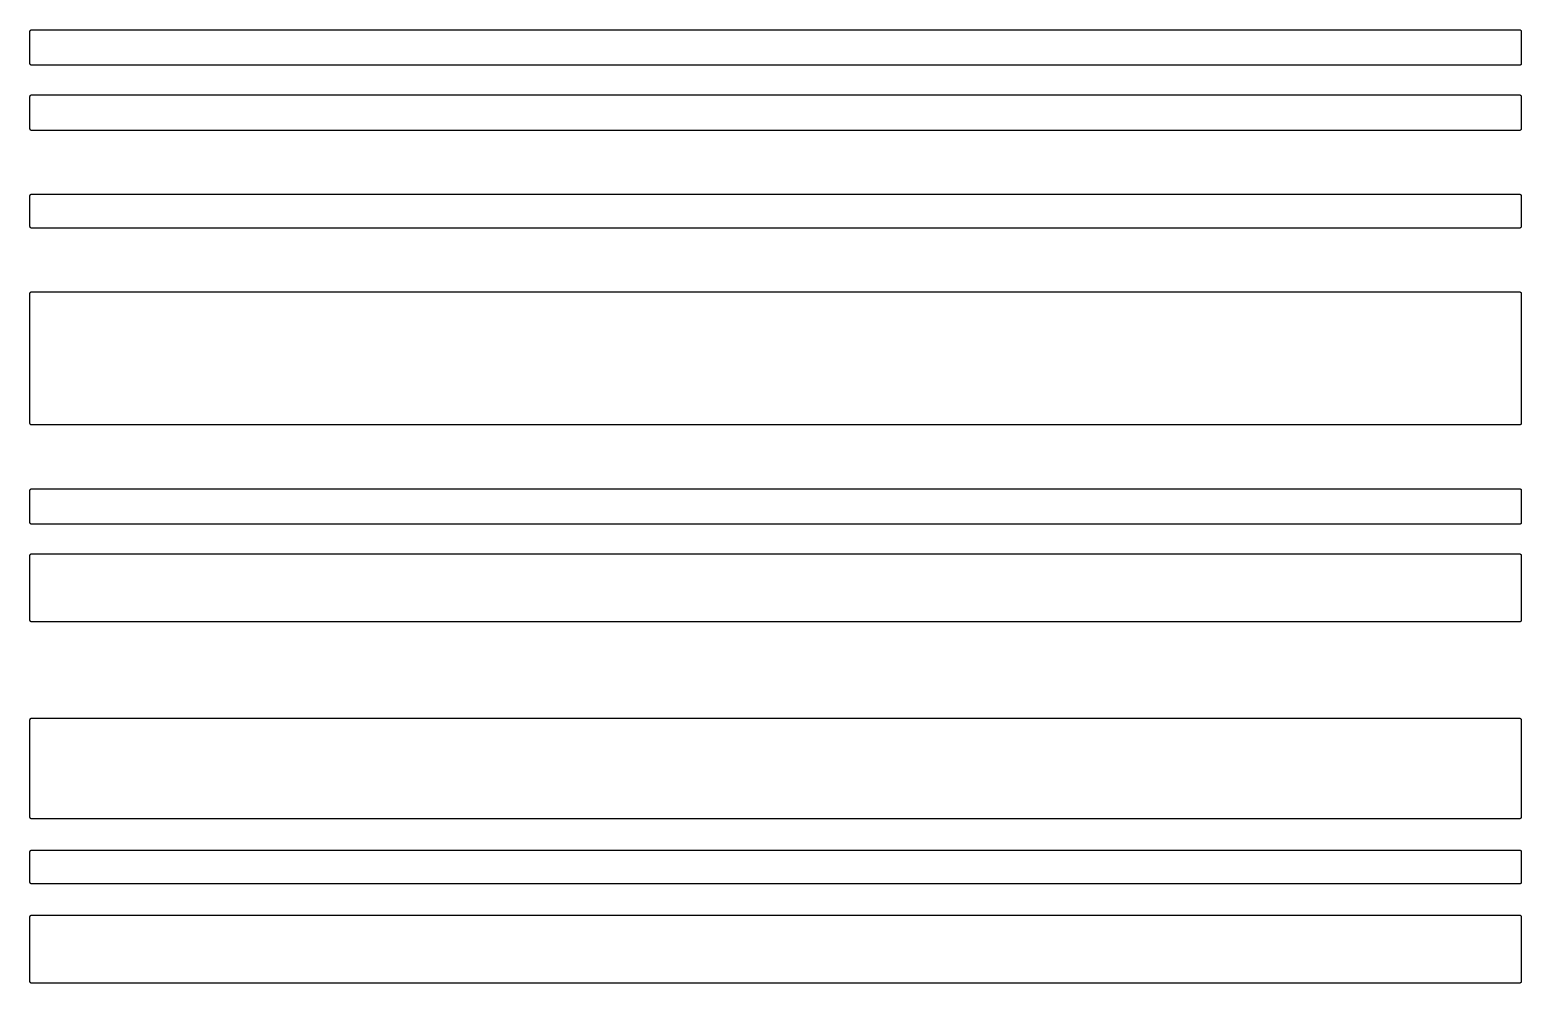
# Model space of a CAD drawing. Extents: x 91.3 to 189.8, y -113.5 to -60.4.
# Drawn here: x 116.11 to 121.29, y -91.93 to -88.62 of the extents above; entities that cross this region are included whole.
import ezdxf

# ---------------------------------------------------------------- set-up
doc = ezdxf.new("R2010")
doc.units = 0
doc.header["$MEASUREMENT"] = 0
doc.layers.add('BLACK', color=7, linetype='CONTINUOUS')

msp = doc.modelspace()

# ---------------------------------------------------------------- linework, layer by layer
at = {"layer": 'Black'}
for p, q in [((116.111, -88.6251), (116.112, -88.6247)), ((116.111, -88.738), (116.111, -88.6251)), ((116.112, -88.6223), (116.113, -88.6219)), ((116.112, -88.6226), (116.112, -88.6223)), ((116.112, -88.623), (116.112, -88.6226)), ((116.112, -88.6234), (116.112, -88.623)), ((116.112, -88.6238), (116.112, -88.6234)), ((116.112, -88.6242), (116.112, -88.6238)), ((116.112, -88.6247), (116.112, -88.6242)), ((116.113, -88.6213), (116.114, -88.6211)), ((116.113, -88.6216), (116.113, -88.6213)), ((116.113, -88.6219), (116.113, -88.6216)), ((116.114, -88.6206), (116.115, -88.6204)), ((116.114, -88.6208), (116.114, -88.6206)), ((116.114, -88.6211), (116.114, -88.6208)), ((116.115, -88.6203), (116.116, -88.6202)), ((116.115, -88.6204), (116.115, -88.6203)), ((116.116, -88.6202), (116.116, -88.6201)), ((116.116, -88.6201), (121.281, -88.6201)), ((116.116, -88.6202), (116.116, -88.6202)), ((121.281, -88.6201), (121.282, -88.6202)), ((121.282, -88.6202), (121.282, -88.6202)), ((121.282, -88.6202), (121.282, -88.6203)), ((121.282, -88.6203), (121.283, -88.6204)), ((121.283, -88.6204), (121.283, -88.6206)), ((121.283, -88.6206), (121.284, -88.6208)), ((121.284, -88.6208), (121.284, -88.6211)), ((121.284, -88.6211), (121.284, -88.6213)), ((121.284, -88.6213), (121.285, -88.6216)), ((121.285, -88.6216), (121.285, -88.6219)), ((121.285, -88.6219), (121.285, -88.6223)), ((121.285, -88.6223), (121.285, -88.6226)), ((121.285, -88.6226), (121.286, -88.623)), ((121.286, -88.623), (121.286, -88.6234)), ((121.286, -88.6234), (121.286, -88.6238)), ((121.286, -88.6238), (121.286, -88.6242)), ((121.286, -88.6242), (121.286, -88.6247)), ((121.286, -88.6247), (121.286, -88.6251)), ((121.286, -88.6251), (121.286, -88.738)), ((116.112, -88.7384), (116.111, -88.738)), ((116.112, -88.7389), (116.112, -88.7384)), ((116.112, -88.7393), (116.112, -88.7389)), ((116.112, -88.7397), (116.112, -88.7393)), ((116.112, -88.7401), (116.112, -88.7397)), ((116.112, -88.7405), (116.112, -88.7401)), ((116.112, -88.7408), (116.112, -88.7405)), ((116.113, -88.7412), (116.112, -88.7408)), ((116.113, -88.7415), (116.113, -88.7412)), ((116.113, -88.7418), (116.113, -88.7415)), ((116.114, -88.742), (116.113, -88.7418)), ((116.114, -88.7423), (116.114, -88.742)), ((116.114, -88.7425), (116.114, -88.7423)), ((116.115, -88.7427), (116.114, -88.7425)), ((116.115, -88.7428), (116.115, -88.7427)), ((116.116, -88.7429), (116.115, -88.7428)), ((116.116, -88.743), (116.116, -88.7429)), ((116.116, -88.7429), (116.116, -88.7429)), ((121.281, -88.743), (116.116, -88.743)), ((121.282, -88.7429), (121.281, -88.743)), ((121.283, -88.7427), (121.282, -88.7428)), ((121.282, -88.7428), (121.282, -88.7429)), ((121.282, -88.7429), (121.282, -88.7429)), ((121.284, -88.7423), (121.283, -88.7425)), ((121.283, -88.7425), (121.283, -88.7427)), ((121.285, -88.7415), (121.284, -88.7418)), ((121.284, -88.7418), (121.284, -88.742)), ((121.284, -88.742), (121.284, -88.7423)), ((121.286, -88.7401), (121.285, -88.7405)), ((121.285, -88.7405), (121.285, -88.7408)), ((121.285, -88.7408), (121.285, -88.7412)), ((121.285, -88.7412), (121.285, -88.7415)), ((121.286, -88.738), (121.286, -88.7384)), ((121.286, -88.7384), (121.286, -88.7389)), ((121.286, -88.7389), (121.286, -88.7393)), ((121.286, -88.7393), (121.286, -88.7397)), ((121.286, -88.7397), (121.286, -88.7401)), ((116.111, -88.8509), (116.112, -88.8505)), ((116.111, -88.9638), (116.111, -88.8509)), ((116.112, -88.8481), (116.113, -88.8477)), ((116.112, -88.8484), (116.112, -88.8481)), ((116.112, -88.8488), (116.112, -88.8484)), ((116.112, -88.8492), (116.112, -88.8488)), ((116.112, -88.8496), (116.112, -88.8492)), ((116.112, -88.85), (116.112, -88.8496)), ((116.112, -88.8505), (116.112, -88.85)), ((116.113, -88.8471), (116.114, -88.8468)), ((116.113, -88.8474), (116.113, -88.8471)), ((116.113, -88.8477), (116.113, -88.8474)), ((116.114, -88.8464), (116.115, -88.8462)), ((116.114, -88.8466), (116.114, -88.8464)), ((116.114, -88.8468), (116.114, -88.8466)), ((116.115, -88.8461), (116.116, -88.846)), ((116.115, -88.8462), (116.115, -88.8461)), ((116.116, -88.846), (116.116, -88.8459)), ((116.116, -88.8459), (121.281, -88.8459)), ((116.116, -88.846), (116.116, -88.846)), ((121.281, -88.8459), (121.282, -88.846)), ((121.282, -88.846), (121.282, -88.846)), ((121.282, -88.846), (121.282, -88.8461)), ((121.282, -88.8461), (121.283, -88.8462)), ((121.283, -88.8462), (121.283, -88.8464)), ((121.283, -88.8464), (121.284, -88.8466)), ((121.284, -88.8466), (121.284, -88.8468)), ((121.284, -88.8468), (121.284, -88.8471)), ((121.284, -88.8471), (121.285, -88.8474)), ((121.285, -88.8474), (121.285, -88.8477)), ((121.285, -88.8477), (121.285, -88.8481)), ((121.285, -88.8481), (121.285, -88.8484)), ((121.285, -88.8484), (121.286, -88.8488)), ((121.286, -88.8488), (121.286, -88.8492)), ((121.286, -88.8492), (121.286, -88.8496)), ((121.286, -88.8496), (121.286, -88.85)), ((121.286, -88.85), (121.286, -88.8505)), ((121.286, -88.8505), (121.286, -88.8509)), ((121.286, -88.8509), (121.286, -88.9638)), ((116.112, -88.9642), (116.111, -88.9638)), ((116.112, -88.9646), (116.112, -88.9642)), ((116.112, -88.9651), (116.112, -88.9646)), ((116.112, -88.9655), (116.112, -88.9651)), ((116.112, -88.9659), (116.112, -88.9655)), ((116.112, -88.9663), (116.112, -88.9659)), ((116.112, -88.9666), (116.112, -88.9663)), ((116.113, -88.967), (116.112, -88.9666)), ((116.113, -88.9673), (116.113, -88.967)), ((116.113, -88.9676), (116.113, -88.9673)), ((116.114, -88.9678), (116.113, -88.9676)), ((116.114, -88.9681), (116.114, -88.9678)), ((116.114, -88.9683), (116.114, -88.9681)), ((116.115, -88.9685), (116.114, -88.9683)), ((116.115, -88.9686), (116.115, -88.9685)), ((116.116, -88.9687), (116.115, -88.9686)), ((116.116, -88.9688), (116.116, -88.9687)), ((116.116, -88.9687), (116.116, -88.9687)), ((121.281, -88.9688), (116.116, -88.9688)), ((121.282, -88.9687), (121.281, -88.9688)), ((121.283, -88.9685), (121.282, -88.9686)), ((121.282, -88.9686), (121.282, -88.9687)), ((121.282, -88.9687), (121.282, -88.9687)), ((121.284, -88.9681), (121.283, -88.9683)), ((121.283, -88.9683), (121.283, -88.9685)), ((121.285, -88.9673), (121.284, -88.9676)), ((121.284, -88.9676), (121.284, -88.9678)), ((121.284, -88.9678), (121.284, -88.9681)), ((121.286, -88.9659), (121.285, -88.9663)), ((121.285, -88.9663), (121.285, -88.9666)), ((121.285, -88.9666), (121.285, -88.967)), ((121.285, -88.967), (121.285, -88.9673)), ((121.286, -88.9638), (121.286, -88.9642)), ((121.286, -88.9642), (121.286, -88.9646)), ((121.286, -88.9646), (121.286, -88.9651)), ((121.286, -88.9651), (121.286, -88.9655)), ((121.286, -88.9655), (121.286, -88.9659)), ((116.111, -89.1952), (116.112, -89.1948)), ((116.111, -89.3024), (116.111, -89.1952)), ((116.112, -89.1924), (116.113, -89.192)), ((116.112, -89.1927), (116.112, -89.1924)), ((116.112, -89.1931), (116.112, -89.1927)), ((116.112, -89.1935), (116.112, -89.1931)), ((116.112, -89.1939), (116.112, -89.1935)), ((116.112, -89.1943), (116.112, -89.1939)), ((116.112, -89.1948), (116.112, -89.1943)), ((116.113, -89.1914), (116.114, -89.1912)), ((116.113, -89.1917), (116.113, -89.1914)), ((116.113, -89.192), (116.113, -89.1917)), ((116.114, -89.1907), (116.115, -89.1905)), ((116.114, -89.1909), (116.114, -89.1907)), ((116.114, -89.1912), (116.114, -89.1909)), ((116.115, -89.1904), (116.116, -89.1903)), ((116.115, -89.1905), (116.115, -89.1904)), ((116.116, -89.1903), (116.116, -89.1902)), ((116.116, -89.1902), (121.281, -89.1902)), ((116.116, -89.1903), (116.116, -89.1903)), ((121.281, -89.1902), (121.282, -89.1903)), ((121.282, -89.1903), (121.282, -89.1903)), ((121.282, -89.1903), (121.282, -89.1904)), ((121.282, -89.1904), (121.283, -89.1905)), ((121.283, -89.1905), (121.283, -89.1907)), ((121.283, -89.1907), (121.284, -89.1909)), ((121.284, -89.1909), (121.284, -89.1912)), ((121.284, -89.1912), (121.284, -89.1914)), ((121.284, -89.1914), (121.285, -89.1917)), ((121.285, -89.1917), (121.285, -89.192)), ((121.285, -89.192), (121.285, -89.1924)), ((121.285, -89.1924), (121.285, -89.1927)), ((121.285, -89.1927), (121.286, -89.1931)), ((121.286, -89.1931), (121.286, -89.1935)), ((121.286, -89.1935), (121.286, -89.1939)), ((121.286, -89.1939), (121.286, -89.1943)), ((121.286, -89.1943), (121.286, -89.1948)), ((121.286, -89.1948), (121.286, -89.1952)), ((121.286, -89.1952), (121.286, -89.3024)), ((116.112, -89.3029), (116.111, -89.3024)), ((116.112, -89.3033), (116.112, -89.3029)), ((116.112, -89.3037), (116.112, -89.3033)), ((116.112, -89.3042), (116.112, -89.3037)), ((116.112, -89.3045), (116.112, -89.3042)), ((116.112, -89.3049), (116.112, -89.3045)), ((116.112, -89.3053), (116.112, -89.3049)), ((116.113, -89.3057), (116.112, -89.3053)), ((116.113, -89.3059), (116.113, -89.3057)), ((116.113, -89.3063), (116.113, -89.3059)), ((116.114, -89.3065), (116.113, -89.3063)), ((116.114, -89.3068), (116.114, -89.3065)), ((116.114, -89.3069), (116.114, -89.3068)), ((116.115, -89.3071), (116.114, -89.3069)), ((116.115, -89.3072), (116.115, -89.3071)), ((116.116, -89.3074), (116.115, -89.3072)), ((121.281, -89.3074), (116.116, -89.3074)), ((116.116, -89.3074), (116.116, -89.3074)), ((116.116, -89.3074), (116.116, -89.3074)), ((121.282, -89.3074), (121.281, -89.3074)), ((121.283, -89.3071), (121.282, -89.3072)), ((121.282, -89.3072), (121.282, -89.3074)), ((121.282, -89.3074), (121.282, -89.3074)), ((121.284, -89.3068), (121.283, -89.3069)), ((121.283, -89.3069), (121.283, -89.3071)), ((121.285, -89.3059), (121.284, -89.3063)), ((121.284, -89.3063), (121.284, -89.3065)), ((121.284, -89.3065), (121.284, -89.3068)), ((121.286, -89.3045), (121.285, -89.3049)), ((121.285, -89.3049), (121.285, -89.3053)), ((121.285, -89.3053), (121.285, -89.3057)), ((121.285, -89.3057), (121.285, -89.3059)), ((121.286, -89.3024), (121.286, -89.3029)), ((121.286, -89.3029), (121.286, -89.3033)), ((121.286, -89.3033), (121.286, -89.3037)), ((121.286, -89.3037), (121.286, -89.3042)), ((121.286, -89.3042), (121.286, -89.3045)), ((116.111, -89.5339), (116.112, -89.5334)), ((116.111, -89.9854), (116.111, -89.5339)), ((116.112, -89.531), (116.113, -89.5307)), ((116.112, -89.5314), (116.112, -89.531)), ((116.112, -89.5318), (116.112, -89.5314)), ((116.112, -89.5322), (116.112, -89.5318)), ((116.112, -89.5326), (116.112, -89.5322)), ((116.112, -89.533), (116.112, -89.5326)), ((116.112, -89.5334), (116.112, -89.533)), ((116.113, -89.53), (116.114, -89.5298)), ((116.113, -89.5304), (116.113, -89.53)), ((116.113, -89.5307), (116.113, -89.5304)), ((116.114, -89.5294), (116.115, -89.5292)), ((116.114, -89.5295), (116.114, -89.5294)), ((116.114, -89.5298), (116.114, -89.5295)), ((116.115, -89.5291), (116.116, -89.5289)), ((116.115, -89.5292), (116.115, -89.5291)), ((116.116, -89.5289), (116.116, -89.5289)), ((116.116, -89.5289), (116.116, -89.5289)), ((116.116, -89.5289), (121.281, -89.5289)), ((121.281, -89.5289), (121.282, -89.5289)), ((121.282, -89.5289), (121.282, -89.5289)), ((121.282, -89.5289), (121.282, -89.5291)), ((121.282, -89.5291), (121.283, -89.5292)), ((121.283, -89.5292), (121.283, -89.5294)), ((121.283, -89.5294), (121.284, -89.5295)), ((121.284, -89.5295), (121.284, -89.5298)), ((121.284, -89.5298), (121.284, -89.53)), ((121.284, -89.53), (121.285, -89.5304)), ((121.285, -89.5304), (121.285, -89.5307)), ((121.285, -89.5307), (121.285, -89.531)), ((121.285, -89.531), (121.285, -89.5314)), ((121.285, -89.5314), (121.286, -89.5318)), ((121.286, -89.5318), (121.286, -89.5322)), ((121.286, -89.5322), (121.286, -89.5326)), ((121.286, -89.5326), (121.286, -89.533)), ((121.286, -89.533), (121.286, -89.5334)), ((121.286, -89.5334), (121.286, -89.5339)), ((121.286, -89.5339), (121.286, -89.9854)), ((116.112, -89.9859), (116.111, -89.9854)), ((116.112, -89.9863), (116.112, -89.9859)), ((116.112, -89.9867), (116.112, -89.9863)), ((116.112, -89.9871), (116.112, -89.9867)), ((116.112, -89.9875), (116.112, -89.9871)), ((116.112, -89.9879), (116.112, -89.9875)), ((116.112, -89.9883), (116.112, -89.9879)), ((116.113, -89.9886), (116.112, -89.9883)), ((116.113, -89.9889), (116.113, -89.9886)), ((116.113, -89.9893), (116.113, -89.9889)), ((116.114, -89.9895), (116.113, -89.9893)), ((116.114, -89.9898), (116.114, -89.9895)), ((116.114, -89.9899), (116.114, -89.9898)), ((116.115, -89.9901), (116.114, -89.9899)), ((116.115, -89.9902), (116.115, -89.9901)), ((116.116, -89.9903), (116.115, -89.9902)), ((116.116, -89.9904), (116.116, -89.9903)), ((116.116, -89.9903), (116.116, -89.9903)), ((121.281, -89.9904), (116.116, -89.9904)), ((121.282, -89.9903), (121.281, -89.9904)), ((121.283, -89.9901), (121.282, -89.9902)), ((121.282, -89.9902), (121.282, -89.9903)), ((121.282, -89.9903), (121.282, -89.9903)), ((121.284, -89.9898), (121.283, -89.9899)), ((121.283, -89.9899), (121.283, -89.9901)), ((121.285, -89.9889), (121.284, -89.9893)), ((121.284, -89.9893), (121.284, -89.9895)), ((121.284, -89.9895), (121.284, -89.9898)), ((121.286, -89.9875), (121.285, -89.9879)), ((121.285, -89.9879), (121.285, -89.9883)), ((121.285, -89.9883), (121.285, -89.9886)), ((121.285, -89.9886), (121.285, -89.9889)), ((121.286, -89.9854), (121.286, -89.9859)), ((121.286, -89.9859), (121.286, -89.9863)), ((121.286, -89.9863), (121.286, -89.9867)), ((121.286, -89.9867), (121.286, -89.9871)), ((121.286, -89.9871), (121.286, -89.9875)), ((116.111, -90.2168), (116.112, -90.2164)), ((116.111, -90.3297), (116.111, -90.2168)), ((116.112, -90.214), (116.113, -90.2136)), ((116.112, -90.2143), (116.112, -90.214)), ((116.112, -90.2148), (116.112, -90.2143)), ((116.112, -90.2151), (116.112, -90.2148)), ((116.112, -90.2156), (116.112, -90.2151)), ((116.112, -90.216), (116.112, -90.2156)), ((116.112, -90.2164), (116.112, -90.216)), ((116.113, -90.213), (116.114, -90.2128)), ((116.113, -90.2133), (116.113, -90.213)), ((116.113, -90.2136), (116.113, -90.2133)), ((116.114, -90.2124), (116.115, -90.2121)), ((116.114, -90.2125), (116.114, -90.2124)), ((116.114, -90.2128), (116.114, -90.2125)), ((116.115, -90.2121), (116.116, -90.2119)), ((116.115, -90.2121), (116.115, -90.2121)), ((116.116, -90.2119), (116.116, -90.2118)), ((116.116, -90.2118), (121.281, -90.2118)), ((116.116, -90.2119), (116.116, -90.2119)), ((121.281, -90.2118), (121.282, -90.2119)), ((121.282, -90.2119), (121.282, -90.2119)), ((121.282, -90.2119), (121.282, -90.2121)), ((121.282, -90.2121), (121.283, -90.2121)), ((121.283, -90.2121), (121.283, -90.2124)), ((121.283, -90.2124), (121.284, -90.2125)), ((121.284, -90.2125), (121.284, -90.2128)), ((121.284, -90.2128), (121.284, -90.213)), ((121.284, -90.213), (121.285, -90.2133)), ((121.285, -90.2133), (121.285, -90.2136)), ((121.285, -90.2136), (121.285, -90.214)), ((121.285, -90.214), (121.285, -90.2143)), ((121.285, -90.2143), (121.286, -90.2148)), ((121.286, -90.2148), (121.286, -90.2151)), ((121.286, -90.2151), (121.286, -90.2156)), ((121.286, -90.2156), (121.286, -90.216)), ((121.286, -90.216), (121.286, -90.2164)), ((121.286, -90.2164), (121.286, -90.2168)), ((121.286, -90.2168), (121.286, -90.3297)), ((116.112, -90.3302), (116.111, -90.3297)), ((116.112, -90.3306), (116.112, -90.3302)), ((116.112, -90.331), (116.112, -90.3306)), ((116.112, -90.3314), (116.112, -90.331)), ((116.112, -90.3318), (116.112, -90.3314)), ((116.112, -90.3322), (116.112, -90.3318)), ((116.112, -90.3326), (116.112, -90.3322)), ((116.113, -90.3329), (116.112, -90.3326)), ((116.113, -90.3332), (116.113, -90.3329)), ((116.113, -90.3336), (116.113, -90.3332)), ((116.114, -90.3338), (116.113, -90.3336)), ((116.114, -90.3341), (116.114, -90.3338)), ((116.114, -90.3342), (116.114, -90.3341)), ((116.115, -90.3344), (116.114, -90.3342)), ((116.115, -90.3345), (116.115, -90.3344)), ((116.116, -90.3347), (116.115, -90.3345)), ((121.281, -90.3347), (116.116, -90.3347)), ((116.116, -90.3347), (116.116, -90.3347)), ((116.116, -90.3347), (116.116, -90.3347)), ((121.282, -90.3347), (121.281, -90.3347)), ((121.283, -90.3344), (121.282, -90.3345)), ((121.282, -90.3345), (121.282, -90.3347)), ((121.282, -90.3347), (121.282, -90.3347)), ((121.284, -90.3341), (121.283, -90.3342)), ((121.283, -90.3342), (121.283, -90.3344)), ((121.285, -90.3332), (121.284, -90.3336)), ((121.284, -90.3336), (121.284, -90.3338)), ((121.284, -90.3338), (121.284, -90.3341)), ((121.286, -90.3318), (121.285, -90.3322)), ((121.285, -90.3322), (121.285, -90.3326)), ((121.285, -90.3326), (121.285, -90.3329)), ((121.285, -90.3329), (121.285, -90.3332)), ((121.286, -90.3297), (121.286, -90.3302)), ((121.286, -90.3302), (121.286, -90.3306)), ((121.286, -90.3306), (121.286, -90.331)), ((121.286, -90.331), (121.286, -90.3314)), ((121.286, -90.3314), (121.286, -90.3318)), ((116.111, -90.4426), (116.112, -90.4422)), ((116.111, -90.6684), (116.111, -90.4426)), ((116.112, -90.4398), (116.113, -90.4394)), ((116.112, -90.4401), (116.112, -90.4398)), ((116.112, -90.4405), (116.112, -90.4401)), ((116.112, -90.4409), (116.112, -90.4405)), ((116.112, -90.4413), (116.112, -90.4409)), ((116.112, -90.4418), (116.112, -90.4413)), ((116.112, -90.4422), (116.112, -90.4418)), ((116.113, -90.4388), (116.114, -90.4386)), ((116.113, -90.4391), (116.113, -90.4388)), ((116.113, -90.4394), (116.113, -90.4391)), ((116.114, -90.4381), (116.115, -90.4379)), ((116.114, -90.4383), (116.114, -90.4381)), ((116.114, -90.4386), (116.114, -90.4383)), ((116.115, -90.4378), (116.116, -90.4377)), ((116.115, -90.4379), (116.115, -90.4378)), ((116.116, -90.4377), (116.116, -90.4376)), ((116.116, -90.4376), (121.281, -90.4376)), ((116.116, -90.4377), (116.116, -90.4377)), ((121.281, -90.4376), (121.282, -90.4377)), ((121.282, -90.4377), (121.282, -90.4377)), ((121.282, -90.4377), (121.282, -90.4378)), ((121.282, -90.4378), (121.283, -90.4379)), ((121.283, -90.4379), (121.283, -90.4381)), ((121.283, -90.4381), (121.284, -90.4383)), ((121.284, -90.4383), (121.284, -90.4386)), ((121.284, -90.4386), (121.284, -90.4388)), ((121.284, -90.4388), (121.285, -90.4391)), ((121.285, -90.4391), (121.285, -90.4394)), ((121.285, -90.4394), (121.285, -90.4398)), ((121.285, -90.4398), (121.285, -90.4401)), ((121.285, -90.4401), (121.286, -90.4405)), ((121.286, -90.4405), (121.286, -90.4409)), ((121.286, -90.4409), (121.286, -90.4413)), ((121.286, -90.4413), (121.286, -90.4418)), ((121.286, -90.4418), (121.286, -90.4422)), ((121.286, -90.4422), (121.286, -90.4426)), ((121.286, -90.4426), (121.286, -90.6684)), ((116.112, -90.6688), (116.111, -90.6684)), ((116.112, -90.6693), (116.112, -90.6688)), ((116.112, -90.6697), (116.112, -90.6693)), ((116.112, -90.6701), (116.112, -90.6697)), ((116.112, -90.6705), (116.112, -90.6701)), ((116.112, -90.6709), (116.112, -90.6705)), ((116.112, -90.6712), (116.112, -90.6709)), ((116.113, -90.6716), (116.112, -90.6712)), ((116.113, -90.6719), (116.113, -90.6716)), ((116.113, -90.6722), (116.113, -90.6719)), ((116.114, -90.6724), (116.113, -90.6722)), ((116.114, -90.6727), (116.114, -90.6724)), ((116.114, -90.6729), (116.114, -90.6727)), ((116.115, -90.6731), (116.114, -90.6729)), ((116.115, -90.6732), (116.115, -90.6731)), ((116.116, -90.6733), (116.115, -90.6732)), ((116.116, -90.6734), (116.116, -90.6733)), ((116.116, -90.6733), (116.116, -90.6733)), ((121.281, -90.6734), (116.116, -90.6734)), ((121.282, -90.6733), (121.281, -90.6734)), ((121.283, -90.6731), (121.282, -90.6732)), ((121.282, -90.6732), (121.282, -90.6733)), ((121.282, -90.6733), (121.282, -90.6733)), ((121.284, -90.6727), (121.283, -90.6729)), ((121.283, -90.6729), (121.283, -90.6731)), ((121.285, -90.6719), (121.284, -90.6722)), ((121.284, -90.6722), (121.284, -90.6724)), ((121.284, -90.6724), (121.284, -90.6727)), ((121.286, -90.6705), (121.285, -90.6709)), ((121.285, -90.6709), (121.285, -90.6712)), ((121.285, -90.6712), (121.285, -90.6716)), ((121.285, -90.6716), (121.285, -90.6719)), ((121.286, -90.6684), (121.286, -90.6688)), ((121.286, -90.6688), (121.286, -90.6693)), ((121.286, -90.6693), (121.286, -90.6697)), ((121.286, -90.6697), (121.286, -90.6701)), ((121.286, -90.6701), (121.286, -90.6705)), ((116.111, -91.0127), (116.112, -91.0123)), ((116.111, -91.3514), (116.111, -91.0127)), ((116.112, -91.0099), (116.113, -91.0095)), ((116.112, -91.0102), (116.112, -91.0099)), ((116.112, -91.0106), (116.112, -91.0102)), ((116.112, -91.011), (116.112, -91.0106)), ((116.112, -91.0114), (116.112, -91.011)), ((116.112, -91.0118), (116.112, -91.0114)), ((116.112, -91.0123), (116.112, -91.0118)), ((116.113, -91.0089), (116.114, -91.0087)), ((116.113, -91.0092), (116.113, -91.0089)), ((116.113, -91.0095), (116.113, -91.0092)), ((116.114, -91.0082), (116.115, -91.008)), ((116.114, -91.0084), (116.114, -91.0082)), ((116.114, -91.0087), (116.114, -91.0084)), ((116.115, -91.0079), (116.116, -91.0078)), ((116.115, -91.008), (116.115, -91.0079)), ((116.116, -91.0078), (116.116, -91.0077)), ((116.116, -91.0077), (121.281, -91.0077)), ((116.116, -91.0078), (116.116, -91.0078)), ((121.281, -91.0077), (121.282, -91.0078)), ((121.282, -91.0078), (121.282, -91.0078)), ((121.282, -91.0078), (121.282, -91.0079)), ((121.282, -91.0079), (121.283, -91.008)), ((121.283, -91.008), (121.283, -91.0082)), ((121.283, -91.0082), (121.284, -91.0084)), ((121.284, -91.0084), (121.284, -91.0087)), ((121.284, -91.0087), (121.284, -91.0089)), ((121.284, -91.0089), (121.285, -91.0092)), ((121.285, -91.0092), (121.285, -91.0095)), ((121.285, -91.0095), (121.285, -91.0099)), ((121.285, -91.0099), (121.285, -91.0102)), ((121.285, -91.0102), (121.286, -91.0106)), ((121.286, -91.0106), (121.286, -91.011)), ((121.286, -91.011), (121.286, -91.0114)), ((121.286, -91.0114), (121.286, -91.0118)), ((121.286, -91.0118), (121.286, -91.0123)), ((121.286, -91.0123), (121.286, -91.0127)), ((121.286, -91.0127), (121.286, -91.3514)), ((116.112, -91.3518), (116.111, -91.3514)), ((116.112, -91.3522), (116.112, -91.3518)), ((116.112, -91.3527), (116.112, -91.3522)), ((116.112, -91.3531), (116.112, -91.3527)), ((116.112, -91.3535), (116.112, -91.3531)), ((116.112, -91.3539), (116.112, -91.3535)), ((116.112, -91.3542), (116.112, -91.3539)), ((116.113, -91.3546), (116.112, -91.3542)), ((116.113, -91.3549), (116.113, -91.3546)), ((116.113, -91.3552), (116.113, -91.3549)), ((116.114, -91.3554), (116.113, -91.3552)), ((116.114, -91.3557), (116.114, -91.3554)), ((116.114, -91.3559), (116.114, -91.3557)), ((116.115, -91.3561), (116.114, -91.3559)), ((116.115, -91.3562), (116.115, -91.3561)), ((116.116, -91.3563), (116.115, -91.3562)), ((116.116, -91.3564), (116.116, -91.3563)), ((116.116, -91.3563), (116.116, -91.3563)), ((121.281, -91.3564), (116.116, -91.3564)), ((121.282, -91.3563), (121.281, -91.3564)), ((121.283, -91.3561), (121.282, -91.3562)), ((121.282, -91.3562), (121.282, -91.3563)), ((121.282, -91.3563), (121.282, -91.3563)), ((121.284, -91.3557), (121.283, -91.3559)), ((121.283, -91.3559), (121.283, -91.3561)), ((121.285, -91.3549), (121.284, -91.3552)), ((121.284, -91.3552), (121.284, -91.3554)), ((121.284, -91.3554), (121.284, -91.3557)), ((121.286, -91.3535), (121.285, -91.3539)), ((121.285, -91.3539), (121.285, -91.3542)), ((121.285, -91.3542), (121.285, -91.3546)), ((121.285, -91.3546), (121.285, -91.3549)), ((121.286, -91.3514), (121.286, -91.3518)), ((121.286, -91.3518), (121.286, -91.3522)), ((121.286, -91.3522), (121.286, -91.3527)), ((121.286, -91.3527), (121.286, -91.3531)), ((121.286, -91.3531), (121.286, -91.3535)), ((116.111, -91.4699), (116.112, -91.4695)), ((116.111, -91.5772), (116.111, -91.4699)), ((116.112, -91.4671), (116.113, -91.4667)), ((116.112, -91.4674), (116.112, -91.4671)), ((116.112, -91.4678), (116.112, -91.4674)), ((116.112, -91.4682), (116.112, -91.4678)), ((116.112, -91.4686), (116.112, -91.4682)), ((116.112, -91.469), (116.112, -91.4686)), ((116.112, -91.4695), (116.112, -91.469)), ((116.113, -91.4661), (116.114, -91.4659)), ((116.113, -91.4664), (116.113, -91.4661)), ((116.113, -91.4667), (116.113, -91.4664)), ((116.114, -91.4654), (116.115, -91.4652)), ((116.114, -91.4656), (116.114, -91.4654)), ((116.114, -91.4659), (116.114, -91.4656)), ((116.115, -91.4651), (116.116, -91.465)), ((116.115, -91.4652), (116.115, -91.4651)), ((116.116, -91.465), (116.116, -91.4649)), ((116.116, -91.4649), (121.281, -91.4649)), ((116.116, -91.465), (116.116, -91.465)), ((121.281, -91.4649), (121.282, -91.465)), ((121.282, -91.465), (121.282, -91.465)), ((121.282, -91.465), (121.282, -91.4651)), ((121.282, -91.4651), (121.283, -91.4652)), ((121.283, -91.4652), (121.283, -91.4654)), ((121.283, -91.4654), (121.284, -91.4656)), ((121.284, -91.4656), (121.284, -91.4659)), ((121.284, -91.4659), (121.284, -91.4661)), ((121.284, -91.4661), (121.285, -91.4664)), ((121.285, -91.4664), (121.285, -91.4667)), ((121.285, -91.4667), (121.285, -91.4671)), ((121.285, -91.4671), (121.285, -91.4674)), ((121.285, -91.4674), (121.286, -91.4678)), ((121.286, -91.4678), (121.286, -91.4682)), ((121.286, -91.4682), (121.286, -91.4686)), ((121.286, -91.4686), (121.286, -91.469)), ((121.286, -91.469), (121.286, -91.4695)), ((121.286, -91.4695), (121.286, -91.4699)), ((121.286, -91.4699), (121.286, -91.5772)), ((116.112, -91.5776), (116.111, -91.5772)), ((116.112, -91.578), (116.112, -91.5776)), ((116.112, -91.5784), (116.112, -91.578)), ((116.112, -91.5789), (116.112, -91.5784)), ((116.112, -91.5792), (116.112, -91.5789)), ((116.112, -91.5797), (116.112, -91.5792)), ((116.112, -91.58), (116.112, -91.5797)), ((116.113, -91.5804), (116.112, -91.58)), ((116.113, -91.5807), (116.113, -91.5804)), ((116.113, -91.581), (116.113, -91.5807)), ((116.114, -91.5812), (116.113, -91.581)), ((116.114, -91.5815), (116.114, -91.5812)), ((116.114, -91.5816), (116.114, -91.5815)), ((116.115, -91.5819), (116.114, -91.5816)), ((116.116, -91.5821), (116.115, -91.5819)), ((116.115, -91.5819), (116.115, -91.5819)), ((116.116, -91.5822), (116.116, -91.5821)), ((116.116, -91.5821), (116.116, -91.5821)), ((121.281, -91.5822), (116.116, -91.5822)), ((121.282, -91.5821), (121.281, -91.5822)), ((121.283, -91.5819), (121.282, -91.5819)), ((121.282, -91.5819), (121.282, -91.5821)), ((121.282, -91.5821), (121.282, -91.5821)), ((121.284, -91.5815), (121.283, -91.5816)), ((121.283, -91.5816), (121.283, -91.5819)), ((121.285, -91.5807), (121.284, -91.581)), ((121.284, -91.581), (121.284, -91.5812)), ((121.284, -91.5812), (121.284, -91.5815)), ((121.286, -91.5792), (121.285, -91.5797)), ((121.285, -91.5797), (121.285, -91.58)), ((121.285, -91.58), (121.285, -91.5804)), ((121.285, -91.5804), (121.285, -91.5807)), ((121.286, -91.5772), (121.286, -91.5776)), ((121.286, -91.5776), (121.286, -91.578)), ((121.286, -91.578), (121.286, -91.5784)), ((121.286, -91.5784), (121.286, -91.5789)), ((121.286, -91.5789), (121.286, -91.5792)), ((116.111, -91.6957), (116.112, -91.6953)), ((116.111, -91.9215), (116.111, -91.6957)), ((116.112, -91.6929), (116.113, -91.6925)), ((116.112, -91.6932), (116.112, -91.6929)), ((116.112, -91.6936), (116.112, -91.6932)), ((116.112, -91.694), (116.112, -91.6936)), ((116.112, -91.6944), (116.112, -91.694)), ((116.112, -91.6948), (116.112, -91.6944)), ((116.112, -91.6953), (116.112, -91.6948)), ((116.113, -91.6919), (116.114, -91.6916)), ((116.113, -91.6922), (116.113, -91.6919)), ((116.113, -91.6925), (116.113, -91.6922)), ((116.114, -91.6912), (116.115, -91.691)), ((116.114, -91.6914), (116.114, -91.6912)), ((116.114, -91.6916), (116.114, -91.6914)), ((116.115, -91.6909), (116.116, -91.6908)), ((116.115, -91.691), (116.115, -91.6909)), ((116.116, -91.6908), (116.116, -91.6907)), ((116.116, -91.6907), (121.281, -91.6907)), ((116.116, -91.6908), (116.116, -91.6908)), ((121.281, -91.6907), (121.282, -91.6908)), ((121.282, -91.6908), (121.282, -91.6908)), ((121.282, -91.6908), (121.282, -91.6909)), ((121.282, -91.6909), (121.283, -91.691)), ((121.283, -91.691), (121.283, -91.6912)), ((121.283, -91.6912), (121.284, -91.6914)), ((121.284, -91.6914), (121.284, -91.6916)), ((121.284, -91.6916), (121.284, -91.6919)), ((121.284, -91.6919), (121.285, -91.6922)), ((121.285, -91.6922), (121.285, -91.6925)), ((121.285, -91.6925), (121.285, -91.6929)), ((121.285, -91.6929), (121.285, -91.6932)), ((121.285, -91.6932), (121.286, -91.6936)), ((121.286, -91.6936), (121.286, -91.694)), ((121.286, -91.694), (121.286, -91.6944)), ((121.286, -91.6944), (121.286, -91.6948)), ((121.286, -91.6948), (121.286, -91.6953)), ((121.286, -91.6953), (121.286, -91.6957)), ((121.286, -91.6957), (121.286, -91.9215)), ((116.112, -91.9219), (116.111, -91.9215)), ((116.112, -91.9223), (116.112, -91.9219)), ((116.112, -91.9227), (116.112, -91.9223)), ((116.112, -91.9232), (116.112, -91.9227)), ((116.112, -91.9236), (116.112, -91.9232)), ((116.112, -91.924), (116.112, -91.9236)), ((116.112, -91.9243), (116.112, -91.924)), ((116.113, -91.9247), (116.112, -91.9243)), ((116.113, -91.925), (116.113, -91.9247)), ((116.113, -91.9253), (116.113, -91.925)), ((116.114, -91.9255), (116.113, -91.9253)), ((116.114, -91.9258), (116.114, -91.9255)), ((116.114, -91.9259), (116.114, -91.9258)), ((116.115, -91.9262), (116.114, -91.9259)), ((116.116, -91.9264), (116.115, -91.9262)), ((116.115, -91.9262), (116.115, -91.9262)), ((116.116, -91.9265), (116.116, -91.9264)), ((116.116, -91.9264), (116.116, -91.9264)), ((121.281, -91.9265), (116.116, -91.9265)), ((121.282, -91.9264), (121.281, -91.9265)), ((121.283, -91.9262), (121.282, -91.9262)), ((121.282, -91.9262), (121.282, -91.9264)), ((121.282, -91.9264), (121.282, -91.9264)), ((121.284, -91.9258), (121.283, -91.9259)), ((121.283, -91.9259), (121.283, -91.9262)), ((121.285, -91.925), (121.284, -91.9253)), ((121.284, -91.9253), (121.284, -91.9255)), ((121.284, -91.9255), (121.284, -91.9258)), ((121.286, -91.9236), (121.285, -91.924)), ((121.285, -91.924), (121.285, -91.9243)), ((121.285, -91.9243), (121.285, -91.9247)), ((121.285, -91.9247), (121.285, -91.925)), ((121.286, -91.9215), (121.286, -91.9219)), ((121.286, -91.9219), (121.286, -91.9223)), ((121.286, -91.9223), (121.286, -91.9227)), ((121.286, -91.9227), (121.286, -91.9232)), ((121.286, -91.9232), (121.286, -91.9236))]:
    msp.add_line(p, q, dxfattribs=at)

doc.saveas('drawing.dxf')
